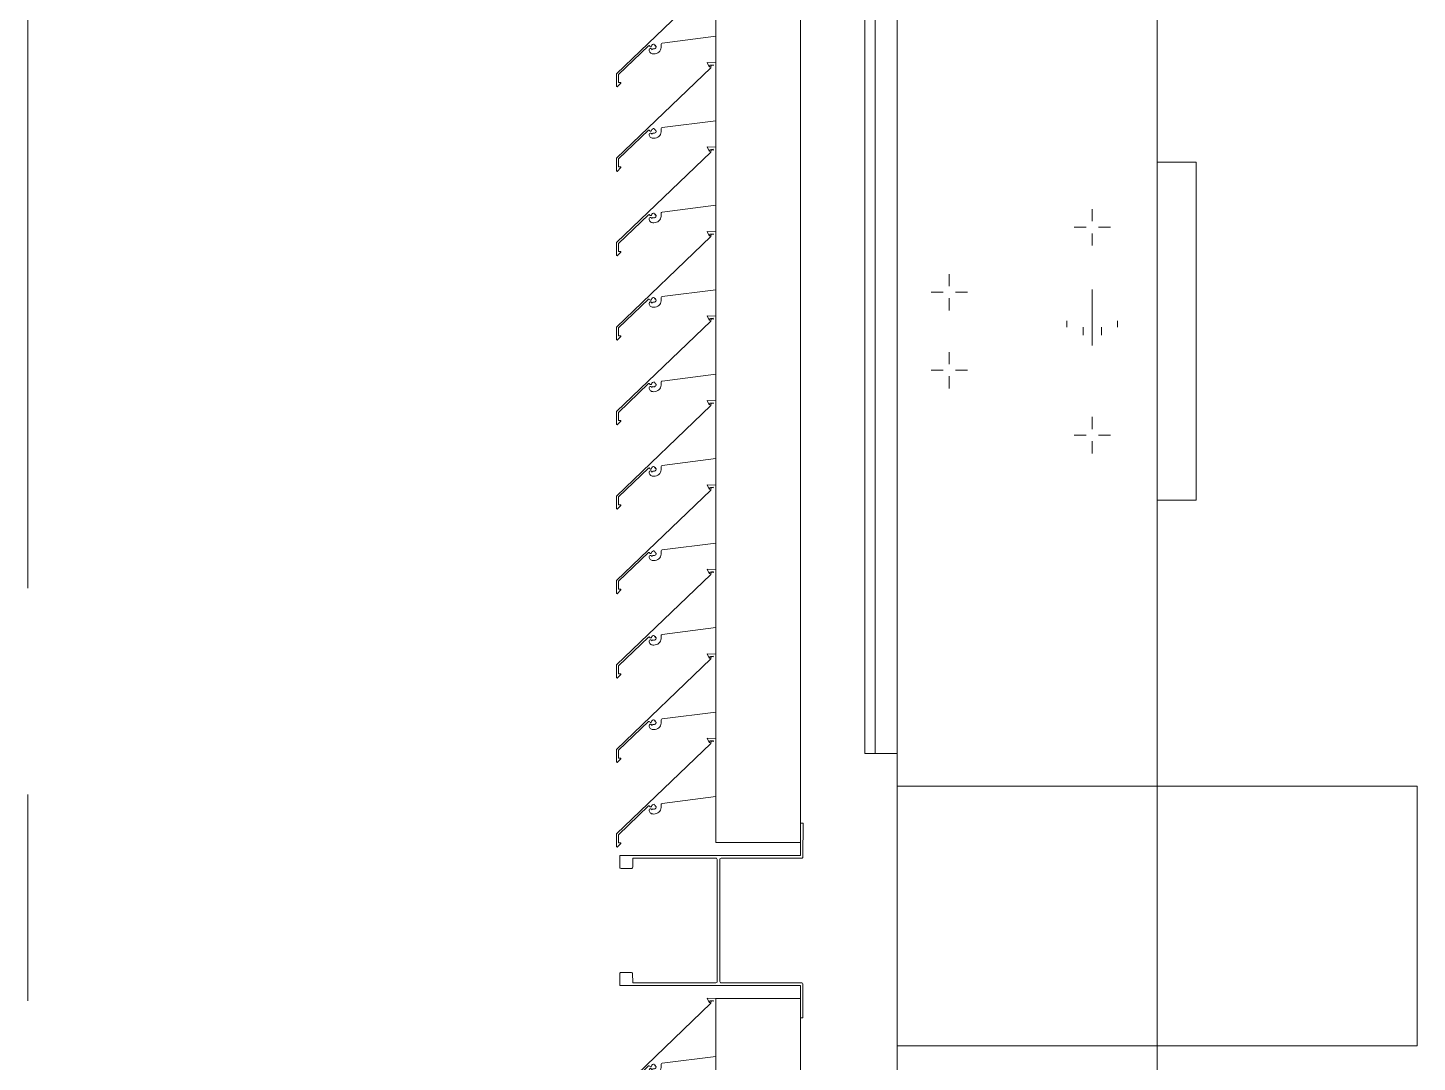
# Model space of a CAD drawing. Header units: millimetres. Extents: x -220592 to 404889, y -217665 to 38245.
# Drawn here: x 7737.65 to 7748.34, y -48058.44 to -48050.48 of the extents above; entities that cross this region are included whole.
import ezdxf

# ---------------------------------------------------------------- set-up
doc = ezdxf.new("R2010")
doc.units = ezdxf.units.MM
doc.linetypes.add('XKITLINE00', pattern=[0])
doc.linetypes.add('XKITLINE02', pattern=[4, 2, -2])
for name, color, linetype, lineweight in [('Bolt', 7, 'Continuous', 0), ('Part', 7, 'Continuous', 0), ('S-GRID', 7, 'Continuous', 0)]:
    doc.layers.add(name, color=color, linetype=linetype, lineweight=lineweight)

# ---------------------------------------------------------------- blocks, each defined once
blk = doc.blocks.new('*A15045')
at = {"layer": 'S-GRID', "color": 7, "linetype": 'XKITLINE00', "lineweight": 0}
for p, q in [((0, 155.422485), (0, 163.359985)), ((0, 152.247485), (0, 153.834985))]:
    blk.add_line(p, q, dxfattribs=at)
blk = doc.blocks.new('*A15047')
at = {"layer": 'Part', "color": 7, "linetype": 'XKITLINE00', "lineweight": 0}
for p, q in [((8.69, 356.643483), (8.69, 102.780027)), ((6.69, 102.780027), (6.69, 273.099959))]:
    blk.add_line(p, q, dxfattribs=at)
blk = doc.blocks.new('*A15350')
at = {"layer": 'Part', "color": 7, "linetype": 'XKITLINE00', "lineweight": 0}
for p, q in [((6.439864, 181.65), (6.439864, 154.15)), ((6.519864, 154.15), (6.519864, 181.65)), ((6.439864, 154.15), (6.69, 154.15))]:
    blk.add_line(p, q, dxfattribs=at)
blk = doc.blocks.new('*A15403')
at = {"layer": 'Part', "color": 7, "linetype": 'XKITLINE00', "lineweight": 0}
for p, q in [((5.294696, 152.26533), (5.944696, 152.26533)), ((5.294696, 152.26533), (5.294696, 138.465444)), ((5.944696, 152.26533), (5.944696, 138.465444)), ((5.294696, 138.465444), (5.944696, 138.465444))]:
    blk.add_line(p, q, dxfattribs=at)
blk = doc.blocks.new('*A15433')
at = {"layer": 'Part', "color": 7, "linetype": 'XKITLINE00', "lineweight": 0}
for p, q in [((5.294696, 167.26533), (5.944696, 167.26533)), ((5.294696, 167.26533), (5.294696, 153.465444)), ((5.944696, 167.26533), (5.944696, 153.465444)), ((5.294696, 153.465444), (5.944696, 153.465444))]:
    blk.add_line(p, q, dxfattribs=at)
blk = doc.blocks.new('*A15444')
at = {"layer": 'Part', "color": 7, "linetype": 'XKITLINE00', "lineweight": 0}
for p, q in [((5.255094, 160.077984), (4.529972, 159.381738)), ((5.294696, 160.115326), (5.227201, 160.11794)), ((5.227201, 160.11794), (5.242736, 160.084453)), ((5.242736, 160.084453), (5.247859, 160.084865)), ((5.247859, 160.084865), (5.247988, 160.097056)), ((5.247988, 160.097056), (5.272971, 160.100196)), ((5.257991, 160.096527), (5.255094, 160.077984)), ((5.275007, 160.093623), (5.257991, 160.096527)), ((5.272971, 160.100196), (5.275007, 160.093623)), ((4.802492, 159.601322), (4.807159, 159.606108)), ((4.807159, 159.606108), (4.813235, 159.608898)), ((4.813235, 159.608898), (4.819907, 159.60932)), ((4.819907, 159.60932), (4.822229, 159.60193)), ((4.822229, 159.60193), (4.829394, 159.600986)), ((4.872437, 159.604354), (4.872676, 159.609876)), ((4.873923, 159.59422), (4.872437, 159.604354)), ((4.872676, 159.609876), (4.875813, 159.614428)), ((4.875813, 159.614428), (4.880888, 159.616618)), ((4.880888, 159.616618), (5.294696, 159.669622)), ((4.545007, 159.375371), (4.776023, 159.596774)), ((4.776023, 159.596774), (4.781182, 159.597866)), ((4.78333, 159.571956), (4.78069, 159.566482)), ((4.78069, 159.566482), (4.781186, 159.558712)), ((4.781182, 159.597866), (4.784837, 159.593239)), ((4.781186, 159.558712), (4.782921, 159.553216)), ((4.782921, 159.553216), (4.785675, 159.548153)), ((4.788474, 159.575193), (4.78333, 159.571956)), ((4.784837, 159.593239), (4.789301, 159.589385)), ((4.785675, 159.548153), (4.789347, 159.54371)), ((4.794552, 159.575205), (4.788474, 159.575193)), ((4.789301, 159.589385), (4.795195, 159.589591)), ((4.789347, 159.54371), (4.7938, 159.540052)), ((4.7938, 159.540052), (4.79887, 159.537312)), ((4.799708, 159.571987), (4.794552, 159.575205)), ((4.795195, 159.589591), (4.799378, 159.593748)), ((4.79887, 159.537312), (4.804371, 159.535593)), ((4.799378, 159.593748), (4.802492, 159.601322)), ((4.80265, 159.566515), (4.799708, 159.571987)), ((4.80468, 159.571496), (4.80265, 159.566515)), ((4.804371, 159.535593), (4.810099, 159.534957)), ((4.809491, 159.573903), (4.80468, 159.571496)), ((4.815409, 159.572998), (4.809491, 159.573903)), ((4.810099, 159.534957), (4.816898, 159.534859)), ((4.821909, 159.573342), (4.815409, 159.572998)), ((4.816898, 159.534859), (4.827111, 159.535644)), ((4.827877, 159.57594), (4.821909, 159.573342)), ((4.827111, 159.535644), (4.837012, 159.538267)), ((4.832559, 159.580462), (4.827877, 159.57594)), ((4.829394, 159.600986), (4.828225, 159.593926)), ((4.828225, 159.593926), (4.83593, 159.59282)), ((4.835361, 159.586336), (4.832559, 159.580462)), ((4.83593, 159.59282), (4.835361, 159.586336)), ((4.837012, 159.538267), (4.846275, 159.54264)), ((4.846275, 159.54264), (4.854591, 159.548618)), ((4.854591, 159.548618), (4.861687, 159.556005)), ((4.861687, 159.556005), (4.867327, 159.564555)), ((4.867327, 159.564555), (4.871325, 159.573985)), ((4.871325, 159.573985), (4.873548, 159.583984)), ((4.873548, 159.583984), (4.873923, 159.59422)), ((4.529972, 159.381738), (4.530525, 159.282587)), ((4.530525, 159.282587), (4.535206, 159.280119)), ((4.535206, 159.280119), (4.563855, 159.309007)), ((4.54535, 159.314025), (4.545007, 159.375371)), ((4.56277, 159.313928), (4.54535, 159.314025)), ((4.563855, 159.309007), (4.56277, 159.313928))]:
    blk.add_line(p, q, dxfattribs=at)
blk = doc.blocks.new('*A15445')
at = {"layer": 'Part', "color": 7, "linetype": 'XKITLINE00', "lineweight": 0}
for p, q in [((5.255094, 159.427984), (4.529972, 158.731738)), ((5.294696, 159.465326), (5.227201, 159.46794)), ((5.227201, 159.46794), (5.242736, 159.434453)), ((5.242736, 159.434453), (5.247859, 159.434865)), ((5.247859, 159.434865), (5.247988, 159.447056)), ((5.247988, 159.447056), (5.272971, 159.450196)), ((5.257991, 159.446527), (5.255094, 159.427984)), ((5.275007, 159.443623), (5.257991, 159.446527)), ((5.272971, 159.450196), (5.275007, 159.443623)), ((4.872676, 158.959876), (4.875813, 158.964428)), ((4.875813, 158.964428), (4.880888, 158.966618)), ((4.880888, 158.966618), (5.294696, 159.019622)), ((4.545007, 158.725371), (4.776023, 158.946774)), ((4.776023, 158.946774), (4.781182, 158.947866)), ((4.78333, 158.921956), (4.78069, 158.916482)), ((4.78069, 158.916482), (4.781186, 158.908712)), ((4.781182, 158.947866), (4.784837, 158.943239)), ((4.781186, 158.908712), (4.782921, 158.903216)), ((4.782921, 158.903216), (4.785675, 158.898153)), ((4.788474, 158.925193), (4.78333, 158.921956)), ((4.784837, 158.943239), (4.789301, 158.939385)), ((4.785675, 158.898153), (4.789347, 158.89371)), ((4.794552, 158.925205), (4.788474, 158.925193)), ((4.789301, 158.939385), (4.795195, 158.939591)), ((4.789347, 158.89371), (4.7938, 158.890052)), ((4.7938, 158.890052), (4.79887, 158.887312)), ((4.799708, 158.921987), (4.794552, 158.925205)), ((4.795195, 158.939591), (4.799378, 158.943748)), ((4.79887, 158.887312), (4.804371, 158.885593)), ((4.799378, 158.943748), (4.802492, 158.951322)), ((4.80265, 158.916515), (4.799708, 158.921987)), ((4.802492, 158.951322), (4.807159, 158.956108)), ((4.80468, 158.921496), (4.80265, 158.916515)), ((4.804371, 158.885593), (4.810099, 158.884957)), ((4.809491, 158.923903), (4.80468, 158.921496)), ((4.807159, 158.956108), (4.813235, 158.958898)), ((4.815409, 158.922998), (4.809491, 158.923903)), ((4.810099, 158.884957), (4.816898, 158.884859)), ((4.813235, 158.958898), (4.819907, 158.95932)), ((4.821909, 158.923342), (4.815409, 158.922998)), ((4.816898, 158.884859), (4.827111, 158.885644)), ((4.819907, 158.95932), (4.822229, 158.95193)), ((4.827877, 158.92594), (4.821909, 158.923342)), ((4.822229, 158.95193), (4.829394, 158.950986)), ((4.827111, 158.885644), (4.837012, 158.888267)), ((4.832559, 158.930462), (4.827877, 158.92594)), ((4.829394, 158.950986), (4.828225, 158.943926)), ((4.828225, 158.943926), (4.83593, 158.94282)), ((4.835361, 158.936336), (4.832559, 158.930462)), ((4.83593, 158.94282), (4.835361, 158.936336)), ((4.837012, 158.888267), (4.846275, 158.89264)), ((4.846275, 158.89264), (4.854591, 158.898618)), ((4.854591, 158.898618), (4.861687, 158.906005)), ((4.861687, 158.906005), (4.867327, 158.914555)), ((4.867327, 158.914555), (4.871325, 158.923985)), ((4.871325, 158.923985), (4.873548, 158.933984)), ((4.872437, 158.954354), (4.872676, 158.959876)), ((4.873923, 158.94422), (4.872437, 158.954354)), ((4.873548, 158.933984), (4.873923, 158.94422)), ((4.529972, 158.731738), (4.530525, 158.632587)), ((4.535206, 158.630119), (4.563855, 158.659007)), ((4.54535, 158.664025), (4.545007, 158.725371)), ((4.56277, 158.663928), (4.54535, 158.664025)), ((4.563855, 158.659007), (4.56277, 158.663928)), ((4.530525, 158.632587), (4.535206, 158.630119))]:
    blk.add_line(p, q, dxfattribs=at)
blk = doc.blocks.new('*A15446')
at = {"layer": 'Part', "color": 7, "linetype": 'XKITLINE00', "lineweight": 0}
for p, q in [((5.255094, 158.777984), (4.529972, 158.081738)), ((5.294696, 158.815326), (5.227201, 158.81794)), ((5.227201, 158.81794), (5.242736, 158.784453)), ((5.242736, 158.784453), (5.247859, 158.784865)), ((5.247859, 158.784865), (5.247988, 158.797056)), ((5.247988, 158.797056), (5.272971, 158.800196)), ((5.257991, 158.796527), (5.255094, 158.777984)), ((5.275007, 158.793623), (5.257991, 158.796527)), ((5.272971, 158.800196), (5.275007, 158.793623)), ((4.880888, 158.316618), (5.294696, 158.369622)), ((4.545007, 158.075371), (4.776023, 158.296774)), ((4.776023, 158.296774), (4.781182, 158.297866)), ((4.78333, 158.271956), (4.78069, 158.266482)), ((4.78069, 158.266482), (4.781186, 158.258712)), ((4.781182, 158.297866), (4.784837, 158.293239)), ((4.781186, 158.258712), (4.782921, 158.253216)), ((4.782921, 158.253216), (4.785675, 158.248153)), ((4.788474, 158.275193), (4.78333, 158.271956)), ((4.784837, 158.293239), (4.789301, 158.289385)), ((4.785675, 158.248153), (4.789347, 158.24371)), ((4.794552, 158.275205), (4.788474, 158.275193)), ((4.789301, 158.289385), (4.795195, 158.289591)), ((4.789347, 158.24371), (4.7938, 158.240052)), ((4.7938, 158.240052), (4.79887, 158.237312)), ((4.799708, 158.271987), (4.794552, 158.275205)), ((4.795195, 158.289591), (4.799378, 158.293748)), ((4.79887, 158.237312), (4.804371, 158.235593)), ((4.799378, 158.293748), (4.802492, 158.301322)), ((4.80265, 158.266515), (4.799708, 158.271987)), ((4.802492, 158.301322), (4.807159, 158.306108)), ((4.80468, 158.271496), (4.80265, 158.266515)), ((4.804371, 158.235593), (4.810099, 158.234957)), ((4.809491, 158.273903), (4.80468, 158.271496)), ((4.807159, 158.306108), (4.813235, 158.308898)), ((4.815409, 158.272998), (4.809491, 158.273903)), ((4.810099, 158.234957), (4.816898, 158.234859)), ((4.813235, 158.308898), (4.819907, 158.30932)), ((4.821909, 158.273342), (4.815409, 158.272998)), ((4.816898, 158.234859), (4.827111, 158.235644)), ((4.819907, 158.30932), (4.822229, 158.30193)), ((4.827877, 158.27594), (4.821909, 158.273342)), ((4.822229, 158.30193), (4.829394, 158.300986)), ((4.827111, 158.235644), (4.837012, 158.238267)), ((4.832559, 158.280462), (4.827877, 158.27594)), ((4.829394, 158.300986), (4.828225, 158.293926)), ((4.828225, 158.293926), (4.83593, 158.29282)), ((4.835361, 158.286336), (4.832559, 158.280462)), ((4.83593, 158.29282), (4.835361, 158.286336)), ((4.837012, 158.238267), (4.846275, 158.24264)), ((4.846275, 158.24264), (4.854591, 158.248618)), ((4.854591, 158.248618), (4.861687, 158.256005)), ((4.861687, 158.256005), (4.867327, 158.264555)), ((4.867327, 158.264555), (4.871325, 158.273985)), ((4.871325, 158.273985), (4.873548, 158.283984)), ((4.872437, 158.304354), (4.872676, 158.309876)), ((4.873923, 158.29422), (4.872437, 158.304354)), ((4.872676, 158.309876), (4.875813, 158.314428)), ((4.873548, 158.283984), (4.873923, 158.29422)), ((4.875813, 158.314428), (4.880888, 158.316618)), ((4.529972, 158.081738), (4.530525, 157.982587)), ((4.535206, 157.980119), (4.563855, 158.009007)), ((4.54535, 158.014025), (4.545007, 158.075371)), ((4.56277, 158.013928), (4.54535, 158.014025)), ((4.563855, 158.009007), (4.56277, 158.013928)), ((4.530525, 157.982587), (4.535206, 157.980119))]:
    blk.add_line(p, q, dxfattribs=at)
blk = doc.blocks.new('*A15447')
at = {"layer": 'Part', "color": 7, "linetype": 'XKITLINE00', "lineweight": 0}
for p, q in [((5.255094, 158.127984), (4.529972, 157.431738)), ((5.294696, 158.165326), (5.227201, 158.16794)), ((5.227201, 158.16794), (5.242736, 158.134453)), ((5.242736, 158.134453), (5.247859, 158.134865)), ((5.247859, 158.134865), (5.247988, 158.147056)), ((5.247988, 158.147056), (5.272971, 158.150196)), ((5.257991, 158.146527), (5.255094, 158.127984)), ((5.275007, 158.143623), (5.257991, 158.146527)), ((5.272971, 158.150196), (5.275007, 158.143623)), ((4.880888, 157.666618), (5.294696, 157.719622)), ((4.545007, 157.425371), (4.776023, 157.646774)), ((4.776023, 157.646774), (4.781182, 157.647866)), ((4.78333, 157.621956), (4.78069, 157.616482)), ((4.78069, 157.616482), (4.781186, 157.608712)), ((4.781182, 157.647866), (4.784837, 157.643239)), ((4.781186, 157.608712), (4.782921, 157.603216)), ((4.782921, 157.603216), (4.785675, 157.598153)), ((4.788474, 157.625193), (4.78333, 157.621956)), ((4.784837, 157.643239), (4.789301, 157.639385)), ((4.785675, 157.598153), (4.789347, 157.59371)), ((4.794552, 157.625205), (4.788474, 157.625193)), ((4.789301, 157.639385), (4.795195, 157.639591)), ((4.789347, 157.59371), (4.7938, 157.590052)), ((4.7938, 157.590052), (4.79887, 157.587312)), ((4.799708, 157.621987), (4.794552, 157.625205)), ((4.795195, 157.639591), (4.799378, 157.643748)), ((4.79887, 157.587312), (4.804371, 157.585593)), ((4.799378, 157.643748), (4.802492, 157.651322)), ((4.80265, 157.616515), (4.799708, 157.621987)), ((4.802492, 157.651322), (4.807159, 157.656108)), ((4.80468, 157.621496), (4.80265, 157.616515)), ((4.804371, 157.585593), (4.810099, 157.584957)), ((4.809491, 157.623903), (4.80468, 157.621496)), ((4.807159, 157.656108), (4.813235, 157.658898)), ((4.815409, 157.622998), (4.809491, 157.623903)), ((4.810099, 157.584957), (4.816898, 157.584859)), ((4.813235, 157.658898), (4.819907, 157.65932)), ((4.821909, 157.623342), (4.815409, 157.622998)), ((4.816898, 157.584859), (4.827111, 157.585644)), ((4.819907, 157.65932), (4.822229, 157.65193)), ((4.827877, 157.62594), (4.821909, 157.623342)), ((4.822229, 157.65193), (4.829394, 157.650986)), ((4.827111, 157.585644), (4.837012, 157.588267)), ((4.832559, 157.630462), (4.827877, 157.62594)), ((4.829394, 157.650986), (4.828225, 157.643926)), ((4.828225, 157.643926), (4.83593, 157.64282)), ((4.835361, 157.636336), (4.832559, 157.630462)), ((4.83593, 157.64282), (4.835361, 157.636336)), ((4.837012, 157.588267), (4.846275, 157.59264)), ((4.846275, 157.59264), (4.854591, 157.598618)), ((4.854591, 157.598618), (4.861687, 157.606005)), ((4.861687, 157.606005), (4.867327, 157.614555)), ((4.867327, 157.614555), (4.871325, 157.623985)), ((4.871325, 157.623985), (4.873548, 157.633984)), ((4.872437, 157.654354), (4.872676, 157.659876)), ((4.873923, 157.64422), (4.872437, 157.654354)), ((4.872676, 157.659876), (4.875813, 157.664428)), ((4.873548, 157.633984), (4.873923, 157.64422)), ((4.875813, 157.664428), (4.880888, 157.666618)), ((4.529972, 157.431738), (4.530525, 157.332587)), ((4.535206, 157.330119), (4.563855, 157.359007)), ((4.54535, 157.364025), (4.545007, 157.425371)), ((4.56277, 157.363928), (4.54535, 157.364025)), ((4.563855, 157.359007), (4.56277, 157.363928)), ((4.530525, 157.332587), (4.535206, 157.330119))]:
    blk.add_line(p, q, dxfattribs=at)
blk = doc.blocks.new('*A15448')
at = {"layer": 'Part', "color": 7, "linetype": 'XKITLINE00', "lineweight": 0}
for p, q in [((5.255094, 157.477984), (4.529972, 156.781738)), ((5.294696, 157.515326), (5.227201, 157.51794)), ((5.227201, 157.51794), (5.242736, 157.484453)), ((5.242736, 157.484453), (5.247859, 157.484865)), ((5.247859, 157.484865), (5.247988, 157.497056)), ((5.247988, 157.497056), (5.272971, 157.500196)), ((5.257991, 157.496527), (5.255094, 157.477984)), ((5.275007, 157.493623), (5.257991, 157.496527)), ((5.272971, 157.500196), (5.275007, 157.493623)), ((4.880888, 157.016618), (5.294696, 157.069622)), ((4.545007, 156.775371), (4.776023, 156.996774)), ((4.776023, 156.996774), (4.781182, 156.997866)), ((4.78333, 156.971956), (4.78069, 156.966482)), ((4.78069, 156.966482), (4.781186, 156.958712)), ((4.781182, 156.997866), (4.784837, 156.993239)), ((4.781186, 156.958712), (4.782921, 156.953216)), ((4.782921, 156.953216), (4.785675, 156.948153)), ((4.788474, 156.975193), (4.78333, 156.971956)), ((4.784837, 156.993239), (4.789301, 156.989385)), ((4.785675, 156.948153), (4.789347, 156.94371)), ((4.794552, 156.975205), (4.788474, 156.975193)), ((4.789301, 156.989385), (4.795195, 156.989591)), ((4.789347, 156.94371), (4.7938, 156.940052)), ((4.7938, 156.940052), (4.79887, 156.937312)), ((4.799708, 156.971987), (4.794552, 156.975205)), ((4.795195, 156.989591), (4.799378, 156.993748)), ((4.79887, 156.937312), (4.804371, 156.935593)), ((4.799378, 156.993748), (4.802492, 157.001322)), ((4.80265, 156.966515), (4.799708, 156.971987)), ((4.802492, 157.001322), (4.807159, 157.006108)), ((4.80468, 156.971496), (4.80265, 156.966515)), ((4.804371, 156.935593), (4.810099, 156.934957)), ((4.809491, 156.973903), (4.80468, 156.971496)), ((4.807159, 157.006108), (4.813235, 157.008898)), ((4.815409, 156.972998), (4.809491, 156.973903)), ((4.810099, 156.934957), (4.816898, 156.934859)), ((4.813235, 157.008898), (4.819907, 157.00932)), ((4.821909, 156.973342), (4.815409, 156.972998)), ((4.816898, 156.934859), (4.827111, 156.935644)), ((4.819907, 157.00932), (4.822229, 157.00193)), ((4.827877, 156.97594), (4.821909, 156.973342)), ((4.822229, 157.00193), (4.829394, 157.000986)), ((4.827111, 156.935644), (4.837012, 156.938267)), ((4.832559, 156.980462), (4.827877, 156.97594)), ((4.829394, 157.000986), (4.828225, 156.993926)), ((4.828225, 156.993926), (4.83593, 156.99282)), ((4.835361, 156.986336), (4.832559, 156.980462)), ((4.83593, 156.99282), (4.835361, 156.986336)), ((4.837012, 156.938267), (4.846275, 156.94264)), ((4.846275, 156.94264), (4.854591, 156.948618)), ((4.854591, 156.948618), (4.861687, 156.956005)), ((4.861687, 156.956005), (4.867327, 156.964555)), ((4.867327, 156.964555), (4.871325, 156.973985)), ((4.871325, 156.973985), (4.873548, 156.983984)), ((4.872437, 157.004354), (4.872676, 157.009876)), ((4.873923, 156.99422), (4.872437, 157.004354)), ((4.872676, 157.009876), (4.875813, 157.014428)), ((4.873548, 156.983984), (4.873923, 156.99422)), ((4.875813, 157.014428), (4.880888, 157.016618)), ((4.529972, 156.781738), (4.530525, 156.682587)), ((4.54535, 156.714025), (4.545007, 156.775371)), ((4.530525, 156.682587), (4.535206, 156.680119)), ((4.535206, 156.680119), (4.563855, 156.709007)), ((4.56277, 156.713928), (4.54535, 156.714025)), ((4.563855, 156.709007), (4.56277, 156.713928))]:
    blk.add_line(p, q, dxfattribs=at)
blk = doc.blocks.new('*A15449')
at = {"layer": 'Part', "color": 7, "linetype": 'XKITLINE00', "lineweight": 0}
for p, q in [((5.255094, 156.827984), (4.529972, 156.131738)), ((5.294696, 156.865326), (5.227201, 156.86794)), ((5.227201, 156.86794), (5.242736, 156.834453)), ((5.242736, 156.834453), (5.247859, 156.834865)), ((5.247859, 156.834865), (5.247988, 156.847056)), ((5.247988, 156.847056), (5.272971, 156.850196)), ((5.257991, 156.846527), (5.255094, 156.827984)), ((5.275007, 156.843623), (5.257991, 156.846527)), ((5.272971, 156.850196), (5.275007, 156.843623)), ((4.880888, 156.366618), (5.294696, 156.419622)), ((4.545007, 156.125371), (4.776023, 156.346774)), ((4.776023, 156.346774), (4.781182, 156.347866)), ((4.78333, 156.321956), (4.78069, 156.316482)), ((4.78069, 156.316482), (4.781186, 156.308712)), ((4.781182, 156.347866), (4.784837, 156.343239)), ((4.781186, 156.308712), (4.782921, 156.303216)), ((4.782921, 156.303216), (4.785675, 156.298153)), ((4.788474, 156.325193), (4.78333, 156.321956)), ((4.784837, 156.343239), (4.789301, 156.339385)), ((4.785675, 156.298153), (4.789347, 156.29371)), ((4.794552, 156.325205), (4.788474, 156.325193)), ((4.789301, 156.339385), (4.795195, 156.339591)), ((4.789347, 156.29371), (4.7938, 156.290052)), ((4.7938, 156.290052), (4.79887, 156.287312)), ((4.799708, 156.321987), (4.794552, 156.325205)), ((4.795195, 156.339591), (4.799378, 156.343748)), ((4.799378, 156.343748), (4.802492, 156.351322)), ((4.80265, 156.316515), (4.799708, 156.321987)), ((4.802492, 156.351322), (4.807159, 156.356108)), ((4.80468, 156.321496), (4.80265, 156.316515)), ((4.809491, 156.323903), (4.80468, 156.321496)), ((4.807159, 156.356108), (4.813235, 156.358898)), ((4.815409, 156.322998), (4.809491, 156.323903)), ((4.813235, 156.358898), (4.819907, 156.35932)), ((4.821909, 156.323342), (4.815409, 156.322998)), ((4.819907, 156.35932), (4.822229, 156.35193)), ((4.827877, 156.32594), (4.821909, 156.323342)), ((4.822229, 156.35193), (4.829394, 156.350986)), ((4.827111, 156.285644), (4.837012, 156.288267)), ((4.832559, 156.330462), (4.827877, 156.32594)), ((4.829394, 156.350986), (4.828225, 156.343926)), ((4.828225, 156.343926), (4.83593, 156.34282)), ((4.835361, 156.336336), (4.832559, 156.330462)), ((4.83593, 156.34282), (4.835361, 156.336336)), ((4.837012, 156.288267), (4.846275, 156.29264)), ((4.846275, 156.29264), (4.854591, 156.298618)), ((4.854591, 156.298618), (4.861687, 156.306005)), ((4.861687, 156.306005), (4.867327, 156.314555)), ((4.867327, 156.314555), (4.871325, 156.323985)), ((4.871325, 156.323985), (4.873548, 156.333984)), ((4.872437, 156.354354), (4.872676, 156.359876)), ((4.873923, 156.34422), (4.872437, 156.354354)), ((4.872676, 156.359876), (4.875813, 156.364428)), ((4.873548, 156.333984), (4.873923, 156.34422)), ((4.875813, 156.364428), (4.880888, 156.366618)), ((4.79887, 156.287312), (4.804371, 156.285593)), ((4.804371, 156.285593), (4.810099, 156.284957)), ((4.810099, 156.284957), (4.816898, 156.284859)), ((4.816898, 156.284859), (4.827111, 156.285644)), ((4.529972, 156.131738), (4.530525, 156.032587)), ((4.54535, 156.064025), (4.545007, 156.125371)), ((4.530525, 156.032587), (4.535206, 156.030119)), ((4.535206, 156.030119), (4.563855, 156.059007)), ((4.56277, 156.063928), (4.54535, 156.064025)), ((4.563855, 156.059007), (4.56277, 156.063928))]:
    blk.add_line(p, q, dxfattribs=at)
blk = doc.blocks.new('*A15450')
at = {"layer": 'Part', "color": 7, "linetype": 'XKITLINE00', "lineweight": 0}
for p, q in [((8.989864, 158.7), (8.69, 158.7)), ((8.989864, 156.1), (8.989864, 158.7)), ((8.69, 156.1), (8.989864, 156.1))]:
    blk.add_line(p, q, dxfattribs=at)
blk = doc.blocks.new('*A15451')
at = {"layer": 'Bolt', "color": 7, "linetype": 'XKITLINE02', "lineweight": 0}
for p, q in [((8.189864, 157.2908), (8.189864, 157.72)), ((7.994864, 157.43), (7.994864, 157.48)), ((8.384864, 157.43), (8.384864, 157.48)), ((8.119864, 157.37), (8.119864, 157.43)), ((8.259864, 157.37), (8.259864, 157.43))]:
    blk.add_line(p, q, dxfattribs=at)
blk = doc.blocks.new('*A15452')
at = {"layer": 'Bolt', "color": 7, "linetype": 'XKITLINE00', "lineweight": 0}
for p, q in [((8.189864, 158.34), (8.189864, 158.24676)), ((8.049864, 158.2), (8.143104, 158.2)), ((8.189864, 158.06), (8.189864, 158.15324)), ((8.329864, 158.2), (8.236624, 158.2)), ((8.189864, 156.74), (8.189864, 156.64676)), ((8.049864, 156.6), (8.143104, 156.6)), ((8.189864, 156.46), (8.189864, 156.55324)), ((8.329864, 156.6), (8.236624, 156.6))]:
    blk.add_line(p, q, dxfattribs=at)
blk = doc.blocks.new('*A15453')
at = {"layer": 'Bolt', "color": 7, "linetype": 'XKITLINE00', "lineweight": 0}
for p, q in [((7.089864, 157.84), (7.089864, 157.74676)), ((6.949864, 157.7), (7.043104, 157.7)), ((7.229864, 157.7), (7.136624, 157.7)), ((7.089864, 157.56), (7.089864, 157.65324)), ((7.089864, 157.24), (7.089864, 157.14676)), ((6.949864, 157.1), (7.043104, 157.1)), ((7.089864, 156.96), (7.089864, 157.05324)), ((7.229864, 157.1), (7.136624, 157.1))]:
    blk.add_line(p, q, dxfattribs=at)
blk = doc.blocks.new('*A15469')
at = {"layer": 'Part', "color": 7, "linetype": 'XKITLINE00', "lineweight": 0}
for p, q in [((10.69, 153.899987), (6.69, 153.899987)), ((6.69, 153.899987), (6.69, 151.899987)), ((10.69, 151.899987), (10.69, 153.899987)), ((6.69, 151.899987), (10.69, 151.899987))]:
    blk.add_line(p, q, dxfattribs=at)
blk = doc.blocks.new('*A15470')
at = {"layer": 'Part', "color": 7, "linetype": 'XKITLINE00', "lineweight": 0}
for p, q in [((5.255094, 152.227984), (4.529972, 151.531738)), ((5.294582, 152.26533), (5.227201, 152.26794)), ((5.227201, 152.26794), (5.242736, 152.234453)), ((5.242736, 152.234453), (5.247859, 152.234865)), ((5.247859, 152.234865), (5.247988, 152.247056)), ((5.247988, 152.247056), (5.272971, 152.250196)), ((5.257991, 152.246527), (5.255094, 152.227984)), ((5.275007, 152.243623), (5.257991, 152.246527)), ((5.272971, 152.250196), (5.275007, 152.243623)), ((4.880888, 151.766618), (5.294696, 151.819622)), ((4.545007, 151.525371), (4.776023, 151.746774)), ((4.776023, 151.746774), (4.781182, 151.747866)), ((4.78333, 151.721956), (4.78069, 151.716482)), ((4.78069, 151.716482), (4.781186, 151.708712)), ((4.781182, 151.747866), (4.784837, 151.743239)), ((4.781186, 151.708712), (4.782921, 151.703216)), ((4.782921, 151.703216), (4.785675, 151.698153)), ((4.788474, 151.725193), (4.78333, 151.721956)), ((4.784837, 151.743239), (4.789301, 151.739385)), ((4.785675, 151.698153), (4.789347, 151.69371)), ((4.794552, 151.725205), (4.788474, 151.725193)), ((4.789301, 151.739385), (4.795195, 151.739591)), ((4.789347, 151.69371), (4.7938, 151.690052)), ((4.799708, 151.721987), (4.794552, 151.725205)), ((4.795195, 151.739591), (4.799378, 151.743748)), ((4.799378, 151.743748), (4.802492, 151.751322)), ((4.80265, 151.716515), (4.799708, 151.721987)), ((4.802492, 151.751322), (4.807159, 151.756108)), ((4.80468, 151.721496), (4.80265, 151.716515)), ((4.809491, 151.723903), (4.80468, 151.721496)), ((4.807159, 151.756108), (4.813235, 151.758898)), ((4.815409, 151.722998), (4.809491, 151.723903)), ((4.813235, 151.758898), (4.819907, 151.75932)), ((4.821909, 151.723342), (4.815409, 151.722998)), ((4.819907, 151.75932), (4.822229, 151.75193)), ((4.827877, 151.72594), (4.821909, 151.723342)), ((4.822229, 151.75193), (4.829394, 151.750986)), ((4.832559, 151.730462), (4.827877, 151.72594)), ((4.829394, 151.750986), (4.828225, 151.743926)), ((4.828225, 151.743926), (4.83593, 151.74282)), ((4.835361, 151.736336), (4.832559, 151.730462)), ((4.83593, 151.74282), (4.835361, 151.736336)), ((4.837012, 151.688267), (4.846275, 151.69264)), ((4.846275, 151.69264), (4.854591, 151.698618)), ((4.854591, 151.698618), (4.861687, 151.706005)), ((4.861687, 151.706005), (4.867327, 151.714555)), ((4.867327, 151.714555), (4.871325, 151.723985)), ((4.871325, 151.723985), (4.873548, 151.733984)), ((4.872437, 151.754354), (4.872676, 151.759876)), ((4.873923, 151.74422), (4.872437, 151.754354)), ((4.872676, 151.759876), (4.875813, 151.764428)), ((4.873548, 151.733984), (4.873923, 151.74422)), ((4.875813, 151.764428), (4.880888, 151.766618)), ((4.7938, 151.690052), (4.79887, 151.687312)), ((4.79887, 151.687312), (4.804371, 151.685593)), ((4.804371, 151.685593), (4.810099, 151.684957)), ((4.810099, 151.684957), (4.816898, 151.684859)), ((4.816898, 151.684859), (4.827111, 151.685644)), ((4.827111, 151.685644), (4.837012, 151.688267)), ((4.529972, 151.531738), (4.530525, 151.432587)), ((4.54535, 151.464025), (4.545007, 151.525371)), ((4.530525, 151.432587), (4.535206, 151.430119)), ((4.535206, 151.430119), (4.563855, 151.459007)), ((4.56277, 151.463928), (4.54535, 151.464025)), ((4.563855, 151.459007), (4.56277, 151.463928))]:
    blk.add_line(p, q, dxfattribs=at)
blk = doc.blocks.new('*A15471')
at = {"layer": 'Part', "color": 7, "linetype": 'XKITLINE00', "lineweight": 0}
for p, q in [((5.944368, 153.365225), (5.944412, 153.615225)), ((5.944412, 153.615225), (5.964412, 153.615222)), ((5.964412, 153.615222), (5.964367, 153.355222)), ((4.555113, 153.271641), (4.554368, 153.365468)), ((4.554368, 153.365468), (5.944368, 153.365225)), ((4.654365, 153.34545), (4.654353, 153.27545)), ((5.298192, 153.344577), (4.654365, 153.34545)), ((5.302679, 153.340893), (5.298192, 153.344577)), ((5.304363, 153.335337), (5.302679, 153.340893)), ((5.303437, 152.39151), (5.304363, 153.335337)), ((5.324363, 153.335333), (5.324199, 152.395333)), ((5.325125, 153.33916), (5.324363, 153.335333)), ((5.328809, 153.343647), (5.325125, 153.33916)), ((5.334365, 153.345332), (5.328809, 153.343647)), ((5.958192, 153.345984), (5.334365, 153.345332)), ((5.96268, 153.349666), (5.958192, 153.345984)), ((5.964367, 153.355222), (5.96268, 153.349666)), ((4.558796, 153.267152), (4.555113, 153.271641)), ((4.564351, 153.265466), (4.558796, 153.267152)), ((4.648178, 153.266213), (4.564351, 153.265466)), ((4.652666, 153.269895), (4.648178, 153.266213)), ((4.654353, 153.27545), (4.652666, 153.269895)), ((4.554194, 152.365468), (4.55421, 152.455468)), ((4.55421, 152.455468), (4.555896, 152.461023)), ((4.555896, 152.461023), (4.560384, 152.464706)), ((4.560384, 152.464706), (4.644211, 152.465452)), ((4.644211, 152.465452), (4.649767, 152.463766)), ((4.649767, 152.463766), (4.653449, 152.459277)), ((4.653449, 152.459277), (4.654197, 152.38545)), ((5.944194, 152.365225), (4.554194, 152.365468)), ((4.654197, 152.38545), (5.294197, 152.385339)), ((5.294197, 152.385339), (5.299753, 152.387023)), ((5.299753, 152.387023), (5.303437, 152.39151)), ((5.324199, 152.395333), (5.325883, 152.389777)), ((5.325883, 152.389777), (5.330371, 152.386094)), ((5.330371, 152.386094), (5.954197, 152.385223)), ((5.94415, 152.115225), (5.944194, 152.365225)), ((5.954197, 152.385223), (5.959753, 152.383537)), ((5.959753, 152.383537), (5.963435, 152.379049)), ((5.963435, 152.379049), (5.96415, 152.115222)), ((5.96415, 152.115222), (5.94415, 152.115225))]:
    blk.add_line(p, q, dxfattribs=at)
blk = doc.blocks.new('*A15472')
at = {"layer": 'Part', "color": 7, "linetype": 'XKITLINE00', "lineweight": 0}
for p, q in [((5.294696, 156.215326), (5.227201, 156.21794)), ((5.227201, 156.21794), (5.242736, 156.184453)), ((5.242736, 156.184453), (5.247859, 156.184865)), ((5.247859, 156.184865), (5.247988, 156.197056)), ((5.247988, 156.197056), (5.272971, 156.200196)), ((5.257991, 156.196527), (5.255094, 156.177984)), ((5.275007, 156.193623), (5.257991, 156.196527)), ((5.272971, 156.200196), (5.275007, 156.193623)), ((5.255094, 156.177984), (4.529972, 155.481738)), ((4.880888, 155.716618), (5.294696, 155.769622)), ((4.545007, 155.475371), (4.776023, 155.696774)), ((4.776023, 155.696774), (4.781182, 155.697866)), ((4.78333, 155.671956), (4.78069, 155.666482)), ((4.78069, 155.666482), (4.781186, 155.658712)), ((4.781182, 155.697866), (4.784837, 155.693239)), ((4.781186, 155.658712), (4.782921, 155.653216)), ((4.782921, 155.653216), (4.785675, 155.648153)), ((4.788474, 155.675193), (4.78333, 155.671956)), ((4.784837, 155.693239), (4.789301, 155.689385)), ((4.785675, 155.648153), (4.789347, 155.64371)), ((4.794552, 155.675205), (4.788474, 155.675193)), ((4.789301, 155.689385), (4.795195, 155.689591)), ((4.799708, 155.671987), (4.794552, 155.675205)), ((4.795195, 155.689591), (4.799378, 155.693748)), ((4.799378, 155.693748), (4.802492, 155.701322)), ((4.80265, 155.666515), (4.799708, 155.671987)), ((4.802492, 155.701322), (4.807159, 155.706108)), ((4.80468, 155.671496), (4.80265, 155.666515)), ((4.809491, 155.673903), (4.80468, 155.671496)), ((4.807159, 155.706108), (4.813235, 155.708898)), ((4.815409, 155.672998), (4.809491, 155.673903)), ((4.813235, 155.708898), (4.819907, 155.70932)), ((4.821909, 155.673342), (4.815409, 155.672998)), ((4.819907, 155.70932), (4.822229, 155.70193)), ((4.827877, 155.67594), (4.821909, 155.673342)), ((4.822229, 155.70193), (4.829394, 155.700986)), ((4.832559, 155.680462), (4.827877, 155.67594)), ((4.829394, 155.700986), (4.828225, 155.693926)), ((4.828225, 155.693926), (4.83593, 155.69282)), ((4.835361, 155.686336), (4.832559, 155.680462)), ((4.83593, 155.69282), (4.835361, 155.686336)), ((4.846275, 155.64264), (4.854591, 155.648618)), ((4.854591, 155.648618), (4.861687, 155.656005)), ((4.861687, 155.656005), (4.867327, 155.664555)), ((4.867327, 155.664555), (4.871325, 155.673985)), ((4.871325, 155.673985), (4.873548, 155.683984)), ((4.872437, 155.704354), (4.872676, 155.709876)), ((4.873923, 155.69422), (4.872437, 155.704354)), ((4.872676, 155.709876), (4.875813, 155.714428)), ((4.873548, 155.683984), (4.873923, 155.69422)), ((4.875813, 155.714428), (4.880888, 155.716618)), ((4.789347, 155.64371), (4.7938, 155.640052)), ((4.7938, 155.640052), (4.79887, 155.637312)), ((4.79887, 155.637312), (4.804371, 155.635593)), ((4.804371, 155.635593), (4.810099, 155.634957)), ((4.810099, 155.634957), (4.816898, 155.634859)), ((4.816898, 155.634859), (4.827111, 155.635644)), ((4.827111, 155.635644), (4.837012, 155.638267)), ((4.837012, 155.638267), (4.846275, 155.64264)), ((4.529972, 155.481738), (4.530525, 155.382587)), ((4.54535, 155.414025), (4.545007, 155.475371)), ((4.530525, 155.382587), (4.535206, 155.380119)), ((4.535206, 155.380119), (4.563855, 155.409007)), ((4.56277, 155.413928), (4.54535, 155.414025)), ((4.563855, 155.409007), (4.56277, 155.413928))]:
    blk.add_line(p, q, dxfattribs=at)
blk = doc.blocks.new('*A15473')
at = {"layer": 'Part', "color": 7, "linetype": 'XKITLINE00', "lineweight": 0}
for p, q in [((5.294696, 155.565326), (5.227201, 155.56794)), ((5.227201, 155.56794), (5.242736, 155.534453)), ((5.247859, 155.534865), (5.247988, 155.547056)), ((5.247988, 155.547056), (5.272971, 155.550196)), ((5.257991, 155.546527), (5.255094, 155.527984)), ((5.275007, 155.543623), (5.257991, 155.546527)), ((5.272971, 155.550196), (5.275007, 155.543623)), ((5.255094, 155.527984), (4.529972, 154.831738)), ((5.242736, 155.534453), (5.247859, 155.534865)), ((4.880888, 155.066618), (5.294696, 155.119622)), ((4.545007, 154.825371), (4.776023, 155.046774)), ((4.776023, 155.046774), (4.781182, 155.047866)), ((4.78333, 155.021956), (4.78069, 155.016482)), ((4.78069, 155.016482), (4.781186, 155.008712)), ((4.781182, 155.047866), (4.784837, 155.043239)), ((4.781186, 155.008712), (4.782921, 155.003216)), ((4.788474, 155.025193), (4.78333, 155.021956)), ((4.784837, 155.043239), (4.789301, 155.039385)), ((4.794552, 155.025205), (4.788474, 155.025193)), ((4.789301, 155.039385), (4.795195, 155.039591)), ((4.799708, 155.021987), (4.794552, 155.025205)), ((4.795195, 155.039591), (4.799378, 155.043748)), ((4.799378, 155.043748), (4.802492, 155.051322)), ((4.80265, 155.016515), (4.799708, 155.021987)), ((4.802492, 155.051322), (4.807159, 155.056108)), ((4.80468, 155.021496), (4.80265, 155.016515)), ((4.809491, 155.023903), (4.80468, 155.021496)), ((4.807159, 155.056108), (4.813235, 155.058898)), ((4.815409, 155.022998), (4.809491, 155.023903)), ((4.813235, 155.058898), (4.819907, 155.05932)), ((4.821909, 155.023342), (4.815409, 155.022998)), ((4.819907, 155.05932), (4.822229, 155.05193)), ((4.827877, 155.02594), (4.821909, 155.023342)), ((4.822229, 155.05193), (4.829394, 155.050986)), ((4.832559, 155.030462), (4.827877, 155.02594)), ((4.829394, 155.050986), (4.828225, 155.043926)), ((4.828225, 155.043926), (4.83593, 155.04282)), ((4.835361, 155.036336), (4.832559, 155.030462)), ((4.83593, 155.04282), (4.835361, 155.036336)), ((4.854591, 154.998618), (4.861687, 155.006005)), ((4.861687, 155.006005), (4.867327, 155.014555)), ((4.867327, 155.014555), (4.871325, 155.023985)), ((4.871325, 155.023985), (4.873548, 155.033984)), ((4.872437, 155.054354), (4.872676, 155.059876)), ((4.873923, 155.04422), (4.872437, 155.054354)), ((4.872676, 155.059876), (4.875813, 155.064428)), ((4.873548, 155.033984), (4.873923, 155.04422)), ((4.875813, 155.064428), (4.880888, 155.066618)), ((4.782921, 155.003216), (4.785675, 154.998153)), ((4.785675, 154.998153), (4.789347, 154.99371)), ((4.789347, 154.99371), (4.7938, 154.990052)), ((4.7938, 154.990052), (4.79887, 154.987312)), ((4.79887, 154.987312), (4.804371, 154.985593)), ((4.804371, 154.985593), (4.810099, 154.984957)), ((4.810099, 154.984957), (4.816898, 154.984859)), ((4.816898, 154.984859), (4.827111, 154.985644)), ((4.827111, 154.985644), (4.837012, 154.988267)), ((4.837012, 154.988267), (4.846275, 154.99264)), ((4.846275, 154.99264), (4.854591, 154.998618)), ((4.529972, 154.831738), (4.530525, 154.732587)), ((4.54535, 154.764025), (4.545007, 154.825371)), ((4.530525, 154.732587), (4.535206, 154.730119)), ((4.535206, 154.730119), (4.563855, 154.759007)), ((4.56277, 154.763928), (4.54535, 154.764025)), ((4.563855, 154.759007), (4.56277, 154.763928))]:
    blk.add_line(p, q, dxfattribs=at)
blk = doc.blocks.new('*A15474')
at = {"layer": 'Part', "color": 7, "linetype": 'XKITLINE00', "lineweight": 0}
for p, q in [((5.294696, 154.915326), (5.227201, 154.91794)), ((5.227201, 154.91794), (5.242736, 154.884453)), ((5.247988, 154.897056), (5.272971, 154.900196)), ((5.272971, 154.900196), (5.275007, 154.893623)), ((5.255094, 154.877984), (4.529972, 154.181738)), ((5.242736, 154.884453), (5.247859, 154.884865)), ((5.247859, 154.884865), (5.247988, 154.897056)), ((5.257991, 154.896527), (5.255094, 154.877984)), ((5.275007, 154.893623), (5.257991, 154.896527)), ((4.545007, 154.175371), (4.776023, 154.396774)), ((4.776023, 154.396774), (4.781182, 154.397866)), ((4.78333, 154.371956), (4.78069, 154.366482)), ((4.78069, 154.366482), (4.781186, 154.358712)), ((4.781182, 154.397866), (4.784837, 154.393239)), ((4.788474, 154.375193), (4.78333, 154.371956)), ((4.784837, 154.393239), (4.789301, 154.389385)), ((4.794552, 154.375205), (4.788474, 154.375193)), ((4.789301, 154.389385), (4.795195, 154.389591)), ((4.799708, 154.371987), (4.794552, 154.375205)), ((4.795195, 154.389591), (4.799378, 154.393748)), ((4.799378, 154.393748), (4.802492, 154.401322)), ((4.80265, 154.366515), (4.799708, 154.371987)), ((4.802492, 154.401322), (4.807159, 154.406108)), ((4.80468, 154.371496), (4.80265, 154.366515)), ((4.809491, 154.373903), (4.80468, 154.371496)), ((4.807159, 154.406108), (4.813235, 154.408898)), ((4.815409, 154.372998), (4.809491, 154.373903)), ((4.813235, 154.408898), (4.819907, 154.40932)), ((4.821909, 154.373342), (4.815409, 154.372998)), ((4.819907, 154.40932), (4.822229, 154.40193)), ((4.827877, 154.37594), (4.821909, 154.373342)), ((4.822229, 154.40193), (4.829394, 154.400986)), ((4.832559, 154.380462), (4.827877, 154.37594)), ((4.829394, 154.400986), (4.828225, 154.393926)), ((4.828225, 154.393926), (4.83593, 154.39282)), ((4.835361, 154.386336), (4.832559, 154.380462)), ((4.83593, 154.39282), (4.835361, 154.386336)), ((4.861687, 154.356005), (4.867327, 154.364555)), ((4.867327, 154.364555), (4.871325, 154.373985)), ((4.871325, 154.373985), (4.873548, 154.383984)), ((4.872437, 154.404354), (4.872676, 154.409876)), ((4.873923, 154.39422), (4.872437, 154.404354)), ((4.872676, 154.409876), (4.875813, 154.414428)), ((4.873548, 154.383984), (4.873923, 154.39422)), ((4.875813, 154.414428), (4.880888, 154.416618)), ((4.880888, 154.416618), (5.294696, 154.469622)), ((4.781186, 154.358712), (4.782921, 154.353216)), ((4.782921, 154.353216), (4.785675, 154.348153)), ((4.785675, 154.348153), (4.789347, 154.34371)), ((4.789347, 154.34371), (4.7938, 154.340052)), ((4.7938, 154.340052), (4.79887, 154.337312)), ((4.79887, 154.337312), (4.804371, 154.335593)), ((4.804371, 154.335593), (4.810099, 154.334957)), ((4.810099, 154.334957), (4.816898, 154.334859)), ((4.816898, 154.334859), (4.827111, 154.335644)), ((4.827111, 154.335644), (4.837012, 154.338267)), ((4.837012, 154.338267), (4.846275, 154.34264)), ((4.846275, 154.34264), (4.854591, 154.348618)), ((4.854591, 154.348618), (4.861687, 154.356005)), ((4.529972, 154.181738), (4.530525, 154.082587)), ((4.54535, 154.114025), (4.545007, 154.175371)), ((4.530525, 154.082587), (4.535206, 154.080119)), ((4.535206, 154.080119), (4.563855, 154.109007)), ((4.56277, 154.113928), (4.54535, 154.114025)), ((4.563855, 154.109007), (4.56277, 154.113928))]:
    blk.add_line(p, q, dxfattribs=at)
blk = doc.blocks.new('*A15475')
at = {"layer": 'Part', "color": 7, "linetype": 'XKITLINE00', "lineweight": 0}
for p, q in [((5.294696, 154.265326), (5.227201, 154.26794)), ((5.227201, 154.26794), (5.242736, 154.234453)), ((5.255094, 154.227984), (4.529972, 153.531738)), ((5.242736, 154.234453), (5.247859, 154.234865)), ((5.247859, 154.234865), (5.247988, 154.247056)), ((5.247988, 154.247056), (5.272971, 154.250196)), ((5.257991, 154.246527), (5.255094, 154.227984)), ((5.275007, 154.243623), (5.257991, 154.246527)), ((5.272971, 154.250196), (5.275007, 154.243623)), ((4.545007, 153.525371), (4.776023, 153.746774)), ((4.776023, 153.746774), (4.781182, 153.747866)), ((4.781182, 153.747866), (4.784837, 153.743239)), ((4.788474, 153.725193), (4.78333, 153.721956)), ((4.784837, 153.743239), (4.789301, 153.739385)), ((4.794552, 153.725205), (4.788474, 153.725193)), ((4.789301, 153.739385), (4.795195, 153.739591)), ((4.799708, 153.721987), (4.794552, 153.725205)), ((4.795195, 153.739591), (4.799378, 153.743748)), ((4.799378, 153.743748), (4.802492, 153.751322)), ((4.802492, 153.751322), (4.807159, 153.756108)), ((4.809491, 153.723903), (4.80468, 153.721496)), ((4.807159, 153.756108), (4.813235, 153.758898)), ((4.815409, 153.722998), (4.809491, 153.723903)), ((4.813235, 153.758898), (4.819907, 153.75932)), ((4.821909, 153.723342), (4.815409, 153.722998)), ((4.819907, 153.75932), (4.822229, 153.75193)), ((4.827877, 153.72594), (4.821909, 153.723342)), ((4.822229, 153.75193), (4.829394, 153.750986)), ((4.832559, 153.730462), (4.827877, 153.72594)), ((4.829394, 153.750986), (4.828225, 153.743926)), ((4.828225, 153.743926), (4.83593, 153.74282)), ((4.835361, 153.736336), (4.832559, 153.730462)), ((4.83593, 153.74282), (4.835361, 153.736336)), ((4.867327, 153.714555), (4.871325, 153.723985)), ((4.871325, 153.723985), (4.873548, 153.733984)), ((4.872437, 153.754354), (4.872676, 153.759876)), ((4.873923, 153.74422), (4.872437, 153.754354)), ((4.872676, 153.759876), (4.875813, 153.764428)), ((4.873548, 153.733984), (4.873923, 153.74422)), ((4.875813, 153.764428), (4.880888, 153.766618)), ((4.880888, 153.766618), (5.294696, 153.819622)), ((4.78333, 153.721956), (4.78069, 153.716482)), ((4.78069, 153.716482), (4.781186, 153.708712)), ((4.781186, 153.708712), (4.782921, 153.703216)), ((4.782921, 153.703216), (4.785675, 153.698153)), ((4.785675, 153.698153), (4.789347, 153.69371)), ((4.789347, 153.69371), (4.7938, 153.690052)), ((4.7938, 153.690052), (4.79887, 153.687312)), ((4.79887, 153.687312), (4.804371, 153.685593)), ((4.80265, 153.716515), (4.799708, 153.721987)), ((4.80468, 153.721496), (4.80265, 153.716515)), ((4.804371, 153.685593), (4.810099, 153.684957)), ((4.810099, 153.684957), (4.816898, 153.684859)), ((4.816898, 153.684859), (4.827111, 153.685644)), ((4.827111, 153.685644), (4.837012, 153.688267)), ((4.837012, 153.688267), (4.846275, 153.69264)), ((4.846275, 153.69264), (4.854591, 153.698618)), ((4.854591, 153.698618), (4.861687, 153.706005)), ((4.861687, 153.706005), (4.867327, 153.714555)), ((4.529972, 153.531738), (4.530525, 153.432587)), ((4.54535, 153.464025), (4.545007, 153.525371)), ((4.530525, 153.432587), (4.535206, 153.430119)), ((4.535206, 153.430119), (4.563855, 153.459007)), ((4.56277, 153.463928), (4.54535, 153.464025)), ((4.563855, 153.459007), (4.56277, 153.463928))]:
    blk.add_line(p, q, dxfattribs=at)

msp = doc.modelspace()

# ---------------------------------------------------------------- block references
at = {"color": 7, "lineweight": 0}
for name in ['*A15045', '*A15047', '*A15350', '*A15433', '*A15444', '*A15445', '*A15446', '*A15450', '*A15452', '*A15447', '*A15453', '*A15451', '*A15448', '*A15449', '*A15472', '*A15473', '*A15474', '*A15475', '*A15469', '*A15471', '*A15470', '*A15403']:
    msp.add_blockref(name, (7737.6457, -48210.2152), dxfattribs=at)

doc.saveas('drawing.dxf')
